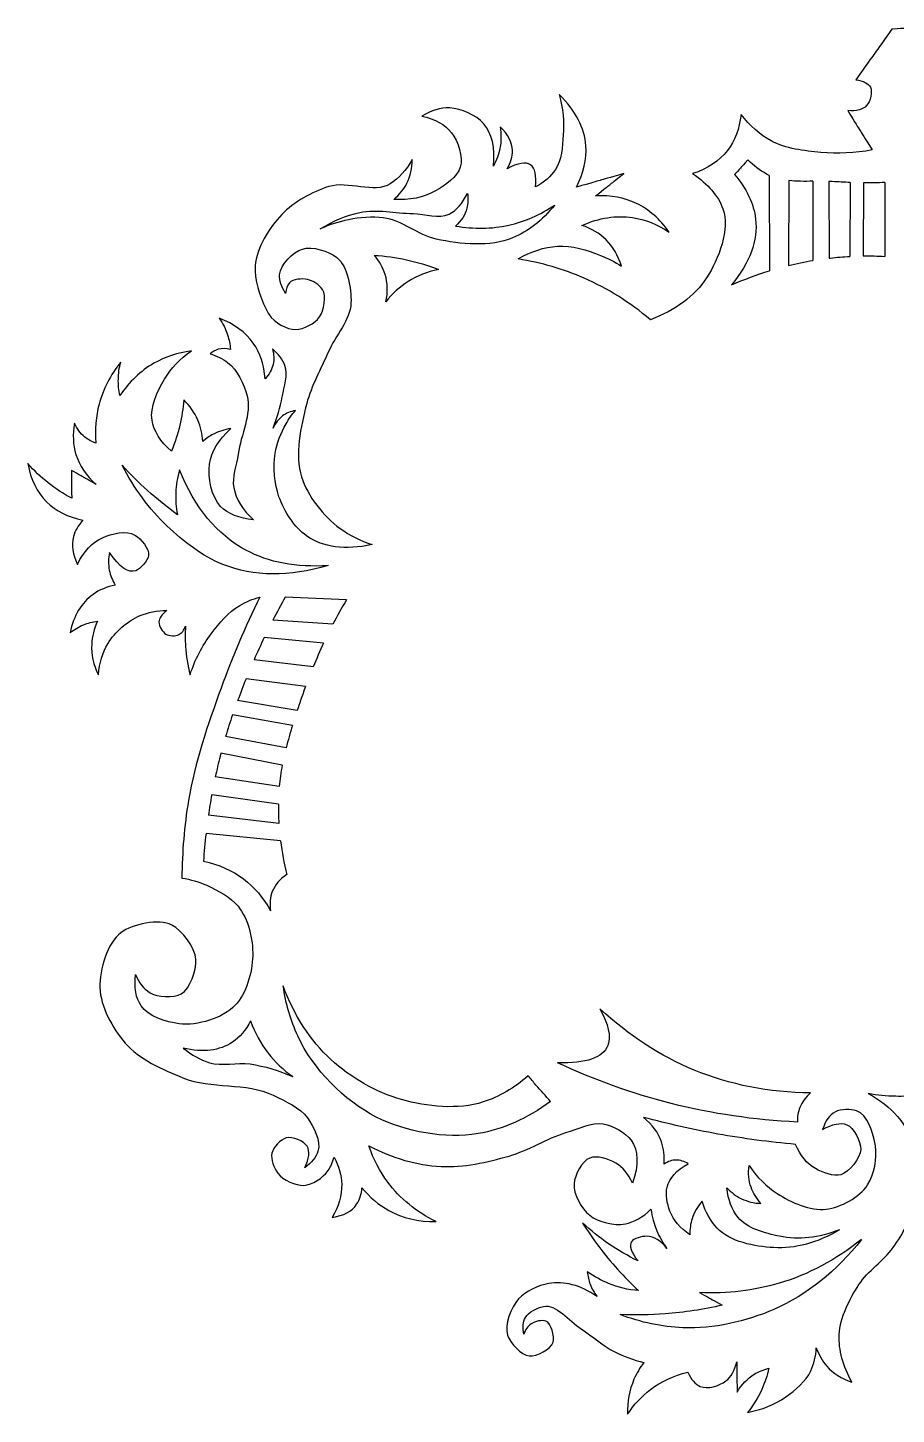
# Model space of a CAD drawing. Header units: millimetres. Extents: x 44 to 433, y -211 to 59.
# Drawn here: x 251.1 to 339.8, y -85.7 to 55.8 of the extents above; entities that cross this region are included whole.
import ezdxf

# ---------------------------------------------------------------- set-up
doc = ezdxf.new("R2010")
doc.units = ezdxf.units.MM
doc.linetypes.add('K5LT32770', pattern=[0])

msp = doc.modelspace()

# ---------------------------------------------------------------- linework, layer by layer
at = {"color": 30, "linetype": 'K5LT32770', "true_color": 0xff8000}
for p, q in [((326.84, 40.71), (326.86, 30.99)), ((328.82, 40.19), (328.8, 31.52)), ((331.28, 40.12), (331.28, 32.04)), ((332.92, 40.11), (332.94, 32.27)), ((335.11, 40), (335.07, 32.45)), ((336.47, 39.97), (336.43, 32.5)), ((338.64, 39.99), (338.64, 32.46)), ((283.67, -2.59), (277.42, -2.33)), ((282.29, -5.09), (276.15, -4.69)), ((281.34, -7.01), (275.28, -6.45)), ((280.28, -9.43), (274.24, -8.72)), ((279.49, -11.46), (273.42, -10.67)), ((278.65, -13.9), (272.56, -12.88)), ((278.16, -15.43), (272.04, -14.34)), ((277.51, -17.72), (271.33, -16.55)), ((277.11, -19.48), (270.86, -18.25)), ((276.81, -21.66), (270.28, -20.67)), ((276.72, -23.46), (269.91, -22.5)), ((276.77, -25.44), (269.57, -24.6)), ((276.94, -27.22), (269.33, -26.44))]:
    msp.add_line(p, q, dxfattribs=at)
for points in [[(339.36, 55.65), (336.9, 52.2), (338.13, 53.92), (335.66, 50.48)], [(341.93, 55.8), (340.22, 55.7), (341.08, 55.75), (339.36, 55.65)], [(334.84, 47.34), (336.51, 44.66), (335.67, 46), (337.34, 43.32)], [(324.66, 42.3), (323.75, 41.32), (324.2, 41.81), (323.3, 40.83)], [(311.98, 40.9), (308.76, 39.98), (310.37, 40.44), (307.15, 39.52)], [(309.11, 38.63), (311.02, 40.14), (310.07, 39.38), (311.98, 40.9)], [(331.28, 40.12), (330.45, 40.11), (329.62, 40.1), (328.82, 40.19)], [(338.64, 39.99), (337.92, 39.97), (337.19, 39.97), (336.47, 39.97)], [(328.8, 31.52), (329.62, 31.73), (330.45, 31.9), (331.28, 32.04)], [(336.43, 32.5), (337.16, 32.51), (337.9, 32.5), (338.64, 32.46)], [(322.98, 29.54), (324.26, 30.11), (325.56, 30.59), (326.86, 30.99)], [(258.13, 9.17), (256.44, 10.13), (257.28, 9.65), (255.59, 10.61)], [(255.59, 10.61), (255.61, 8.71), (255.6, 9.66), (255.62, 7.76)], [(277.42, -2.33), (276.98, -3.11), (276.56, -3.9), (276.15, -4.69)], [(283.67, -2.59), (283.19, -3.42), (282.73, -4.25), (282.29, -5.09)], [(275.28, -6.45), (274.92, -7.2), (274.57, -7.96), (274.24, -8.72)], [(281.34, -7.01), (280.97, -7.81), (280.61, -8.62), (280.28, -9.43)], [(273.42, -10.67), (273.12, -11.4), (272.84, -12.14), (272.56, -12.88)], [(272.04, -14.34), (271.79, -15.07), (271.56, -15.81), (271.33, -16.55)], [(278.16, -15.43), (277.92, -16.19), (277.7, -16.96), (277.51, -17.72)], [(277.11, -19.48), (276.98, -20.2), (276.87, -20.93), (276.81, -21.66)], [(269.91, -22.5), (269.79, -23.19), (269.67, -23.9), (269.57, -24.6)], [(276.72, -23.46), (276.72, -24.11), (276.73, -24.77), (276.77, -25.44)], [(269.33, -26.44), (269.22, -27.38), (269.14, -28.33), (269.07, -29.28)], [(276.94, -27.22), (277.08, -28.36), (277.29, -29.5), (277.58, -30.65)], [(319.72, -73.32), (321.27, -74.17), (320.5, -73.75), (322.04, -74.6)], [(323.51, -80.4), (323.54, -82.45), (323.53, -81.42), (323.55, -83.47)]]:
    msp.add_open_spline(points, degree=3, dxfattribs=at)
for points, knots in [([(335.66, 50.48), (336.45, 50.37), (336.94, 50.12), (337.16, 49.73), (337.4, 49.28), (337.14, 48.24), (336.77, 47.84), (336.38, 47.43), (335.74, 47.26), (334.84, 47.34)], [0, 0, 0, 0, 1, 1, 1, 2, 2, 2, 3, 3, 3, 3]), ([(305.4, 48.97), (305.78, 47.57), (305.91, 46.19), (305.81, 44.83), (305.72, 43.64), (305.64, 42.26), (305, 41.31), (304.53, 40.6), (303.86, 40.01), (302.98, 39.54)], [0, 0, 0, 0, 1, 1, 1, 2, 2, 2, 3, 3, 3, 3]), ([(307.15, 39.52), (307.89, 40.98), (308.21, 42.38), (308.11, 43.73), (307.98, 45.57), (307.08, 47.32), (305.4, 48.97)], [0, 0, 0, 0, 1, 1, 1, 2, 2, 2, 2]), ([(291.36, 46.78), (292.72, 46.49), (293.74, 45.92), (294.39, 45.08), (295.08, 44.21), (295.59, 42.57), (295.29, 41.56), (295, 40.6), (293.74, 39.69), (292.76, 39.14), (291.55, 38.45), (290.12, 38.16), (288.49, 38.27)], [0, 0, 0, 0, 1, 1, 1, 2, 2, 2, 3, 3, 3, 4, 4, 4, 4]), ([(298.67, 41.67), (298.88, 43.56), (298.54, 45.01), (297.66, 46.01), (296.9, 46.87), (295.39, 47.57), (294.21, 47.61), (293.28, 47.64), (292.33, 47.36), (291.36, 46.78)], [0, 0, 0, 0, 1, 1, 1, 2, 2, 2, 3, 3, 3, 3]), ([(323.95, 46.95), (323.79, 45.47), (323.33, 44.24), (322.56, 43.25), (321.73, 42.18), (320.54, 41.4), (319, 40.9)], [0, 0, 0, 0, 1, 1, 1, 2, 2, 2, 2]), ([(337.34, 43.32), (335.57, 43), (333.82, 42.91), (332.1, 43.07), (330.39, 43.23), (328.52, 43.44), (327.04, 44.24), (325.88, 44.89), (324.85, 45.79), (323.95, 46.95)], [0, 0, 0, 0, 1, 1, 1, 2, 2, 2, 3, 3, 3, 3]), ([(299.36, 45.68), (299.48, 44.93), (299.47, 44.21), (299.34, 43.5), (299.22, 42.87), (299, 42.26), (298.67, 41.67)], [0, 0, 0, 0, 1, 1, 1, 2, 2, 2, 2]), ([(300.06, 41.38), (300.45, 42.03), (300.63, 42.65), (300.61, 43.26), (300.59, 44.11), (300.17, 44.92), (299.36, 45.68)], [0, 0, 0, 0, 1, 1, 1, 2, 2, 2, 2]), ([(290.39, 42.35), (289.77, 41.25), (289.02, 40.42), (288.14, 39.86), (286.5, 38.82), (283.81, 40.19), (281.87, 39.58), (280.15, 39.04), (278.3, 38.02), (277.07, 36.73), (275.76, 35.37), (274.48, 33.33), (274.36, 31.49), (274.26, 30.08), (274.79, 28.43), (275.46, 27.08), (275.55, 26.9), (275.64, 26.71), (275.75, 26.54), (276.31, 25.68), (277.57, 24.97), (278.5, 25), (279.3, 25.01), (280.46, 25.61), (280.92, 26.27), (281.39, 26.95), (281.65, 28.4), (281.21, 29.08), (280.93, 29.53), (280.24, 29.98), (279.68, 30.1), (279.12, 30.21), (278.21, 30.15), (277.84, 29.74), (277.62, 29.49), (277.49, 29.13), (277.45, 28.67)], [0, 0, 0, 0, 1, 1, 1, 2, 2, 2, 3, 3, 3, 4, 4, 4, 5, 5, 5, 6, 6, 6, 7, 7, 7, 8, 8, 8, 9, 9, 9, 10, 10, 10, 11, 11, 11, 12, 12, 12, 12]), ([(288.49, 38.27), (289.08, 38.75), (289.53, 39.31), (289.84, 39.93), (290.21, 40.65), (290.39, 41.46), (290.39, 42.35)], [0, 0, 0, 0, 1, 1, 1, 2, 2, 2, 2]), ([(302.98, 39.54), (303.09, 40.72), (302.92, 41.47), (302.46, 41.79), (301.98, 42.13), (301.18, 42), (300.06, 41.38)], [0, 0, 0, 0, 1, 1, 1, 2, 2, 2, 2]), ([(326.84, 40.71), (326.74, 40.76), (326.65, 40.81), (326.55, 40.86), (325.88, 41.24), (325.25, 41.72), (324.66, 42.3)], [0, 0, 0, 0, 1, 1, 1, 2, 2, 2, 2]), ([(319, 40.9), (320.59, 39.84), (321.62, 38.64), (322.1, 37.31), (322.84, 35.28), (321.68, 32.16), (320.43, 30.26), (319.19, 28.39), (317.28, 26.97), (314.7, 25.99)], [0, 0, 0, 0, 1, 1, 1, 2, 2, 2, 3, 3, 3, 3]), ([(323.3, 40.83), (324.54, 39.34), (325.25, 37.82), (325.44, 36.27), (325.69, 34.08), (324.87, 31.84), (322.98, 29.54)], [0, 0, 0, 0, 1, 1, 1, 2, 2, 2, 2]), ([(335.11, 40), (334.49, 40.02), (333.88, 40.05), (333.27, 40.09), (333.15, 40.1), (333.04, 40.1), (332.92, 40.11)], [0, 0, 0, 0, 1, 1, 1, 2, 2, 2, 2]), ([(281, 35.26), (282.29, 36.08), (283.63, 36.64), (285.02, 36.94), (286.76, 37.31), (288.65, 36.86), (290.47, 36.83), (291.69, 36.81), (293.15, 36.25), (294.14, 36.76), (294.91, 37.15), (295.54, 37.86), (296.02, 38.89)], [0, 0, 0, 0, 1, 1, 1, 2, 2, 2, 3, 3, 3, 4, 4, 4, 4]), ([(296.02, 38.89), (296.1, 38.35), (296.08, 37.84), (295.95, 37.36), (295.78, 36.69), (295.4, 36.09), (294.81, 35.55)], [0, 0, 0, 0, 1, 1, 1, 2, 2, 2, 2]), ([(316.6, 34.94), (315.67, 36.27), (314.56, 37.24), (313.28, 37.86), (312.05, 38.45), (310.66, 38.7), (309.11, 38.63)], [0, 0, 0, 0, 1, 1, 1, 2, 2, 2, 2]), ([(304.93, 37.69), (303.66, 36.13), (302.22, 35.01), (300.63, 34.34), (298.36, 33.39), (295.33, 33.68), (292.84, 34.22), (290.98, 34.62), (289.32, 36.19), (287.43, 36.39), (286.28, 36.52), (285.04, 36.42), (283.89, 36.2), (282.9, 36), (281.94, 35.69), (281, 35.26)], [0, 0, 0, 0, 1, 1, 1, 2, 2, 2, 3, 3, 3, 4, 4, 4, 5, 5, 5, 5]), ([(294.81, 35.55), (296.69, 35.23), (298.5, 35.26), (300.23, 35.64), (301.86, 36.01), (303.43, 36.69), (304.93, 37.69)], [0, 0, 0, 0, 1, 1, 1, 2, 2, 2, 2]), ([(307.7, 35.62), (309.48, 36.4), (311.21, 36.66), (312.87, 36.41), (314.15, 36.22), (315.39, 35.73), (316.6, 34.94)], [0, 0, 0, 0, 1, 1, 1, 2, 2, 2, 2]), ([(311.74, 31.47), (311.41, 32.55), (310.88, 33.44), (310.17, 34.15), (309.51, 34.8), (308.69, 35.29), (307.7, 35.62)], [0, 0, 0, 0, 1, 1, 1, 2, 2, 2, 2]), ([(277.45, 28.67), (277.02, 29.36), (276.82, 29.99), (276.85, 30.58), (276.9, 31.6), (278.22, 32.9), (279.17, 33.2), (280.15, 33.53), (281.88, 32.99), (282.7, 32.33), (283.8, 31.44), (284.19, 29.2), (284.13, 27.69), (284.06, 25.97), (282.55, 24.36), (281.81, 22.68), (281.05, 20.95), (280.09, 19.25), (279.61, 17.44), (278.99, 15.05), (278.37, 12.19), (279.08, 9.95), (279.71, 7.99), (281.29, 5.94), (283.02, 4.68), (283.98, 3.98), (285.07, 3.44), (286.29, 3.04)], [0, 0, 0, 0, 1, 1, 1, 2, 2, 2, 3, 3, 3, 4, 4, 4, 5, 5, 5, 6, 6, 6, 7, 7, 7, 8, 8, 8, 9, 9, 9, 9]), ([(287.69, 27.81), (287.91, 28.81), (287.88, 29.74), (287.62, 30.61), (287.4, 31.3), (287.03, 31.95), (286.5, 32.56)], [0, 0, 0, 0, 1, 1, 1, 2, 2, 2, 2]), ([(286.5, 32.56), (287.62, 32.5), (288.71, 32.35), (289.79, 32.11), (290.9, 31.87), (291.99, 31.54), (293.06, 31.12)], [0, 0, 0, 0, 1, 1, 1, 2, 2, 2, 2]), ([(301.19, 32.19), (302.52, 32.98), (303.86, 33.41), (305.23, 33.49), (306.67, 33.58), (308.24, 33.11), (309.62, 32.55), (310.35, 32.26), (311.06, 31.9), (311.74, 31.47)], [0, 0, 0, 0, 1, 1, 1, 2, 2, 2, 3, 3, 3, 3]), ([(314.7, 25.99), (312.6, 27.76), (310.35, 29.18), (307.94, 30.23), (305.82, 31.16), (303.57, 31.81), (301.19, 32.19)], [0, 0, 0, 0, 1, 1, 1, 2, 2, 2, 2]), ([(332.94, 32.27), (332.98, 32.28), (333.02, 32.28), (333.06, 32.29), (333.72, 32.36), (334.39, 32.42), (335.07, 32.45)], [0, 0, 0, 0, 1, 1, 1, 2, 2, 2, 2]), ([(293.06, 31.12), (291.92, 30.89), (290.89, 30.48), (289.97, 29.89), (289.11, 29.35), (288.35, 28.65), (287.69, 27.81)], [0, 0, 0, 0, 1, 1, 1, 2, 2, 2, 2]), ([(275.37, 19.94), (275.26, 21.38), (274.86, 22.6), (274.16, 23.6), (273.37, 24.72), (272.21, 25.57), (270.67, 26.14)], [0, 0, 0, 0, 1, 1, 1, 2, 2, 2, 2]), ([(270.67, 26.14), (271.05, 25.61), (271.34, 25.04), (271.53, 24.44), (271.69, 23.96), (271.79, 23.47), (271.83, 22.95)], [0, 0, 0, 0, 1, 1, 1, 2, 2, 2, 2]), ([(267.84, 22.81), (266.42, 22.62), (265.14, 22.19), (264, 21.54), (262.66, 20.76), (261.5, 19.67), (260.54, 18.26)], [0, 0, 0, 0, 1, 1, 1, 2, 2, 2, 2]), ([(265.8, 12.57), (264.67, 13.56), (264.01, 14.61), (263.82, 15.73), (263.59, 17.04), (264.36, 18.71), (265.1, 19.93), (265.76, 21.04), (266.67, 22), (267.84, 22.81)], [0, 0, 0, 0, 1, 1, 1, 2, 2, 2, 3, 3, 3, 3]), ([(271.83, 22.95), (271.38, 23.08), (270.97, 23.08), (270.58, 22.97), (270.28, 22.88), (270, 22.72), (269.74, 22.5)], [0, 0, 0, 0, 1, 1, 1, 2, 2, 2, 2]), ([(276.11, 23.02), (276.27, 22.46), (276.3, 21.92), (276.18, 21.42), (276.06, 20.89), (275.79, 20.4), (275.37, 19.94)], [0, 0, 0, 0, 1, 1, 1, 2, 2, 2, 2]), ([(276.17, 14.92), (276.6, 15.97), (276.92, 17.04), (277.12, 18.13), (277.31, 19.16), (277.73, 20.36), (277.39, 21.3), (277.16, 21.93), (276.73, 22.5), (276.11, 23.02)], [0, 0, 0, 0, 1, 1, 1, 2, 2, 2, 3, 3, 3, 3]), ([(260.62, 21.66), (259.56, 20.33), (258.82, 18.9), (258.42, 17.37), (258.08, 16.11), (257.97, 14.79), (258.09, 13.4)], [0, 0, 0, 0, 1, 1, 1, 2, 2, 2, 2]), ([(260.54, 18.26), (260.42, 18.81), (260.37, 19.36), (260.38, 19.91), (260.39, 20.49), (260.47, 21.08), (260.62, 21.66)], [0, 0, 0, 0, 1, 1, 1, 2, 2, 2, 2]), ([(269.74, 22.5), (270.43, 22.31), (271.03, 22.02), (271.54, 21.63), (272.55, 20.87), (273.2, 19.42), (273.52, 18.22), (274.01, 16.38), (272.88, 14.25), (272.61, 12.26), (272.45, 11.12), (271.96, 9.91), (272.16, 8.85), (272.39, 7.65), (273.07, 6.56), (274.19, 5.56)], [0, 0, 0, 0, 1, 1, 1, 2, 2, 2, 3, 3, 3, 4, 4, 4, 5, 5, 5, 5]), ([(267.05, 17.81), (266.99, 16.93), (266.86, 16.07), (266.66, 15.23), (266.45, 14.33), (266.16, 13.44), (265.8, 12.57)], [0, 0, 0, 0, 1, 1, 1, 2, 2, 2, 2]), ([(268.99, 13.56), (268.95, 14.34), (268.79, 15.07), (268.5, 15.75), (268.17, 16.5), (267.69, 17.19), (267.05, 17.81)], [0, 0, 0, 0, 1, 1, 1, 2, 2, 2, 2]), ([(286.29, 3.04), (283.52, 2.44), (281.29, 2.73), (279.6, 3.92), (278.38, 4.78), (277.31, 6.43), (276.78, 7.92), (276.31, 9.27), (276.14, 10.92), (276.38, 12.34), (276.56, 13.37), (276.97, 14.44), (277.51, 15.37), (277.78, 15.84), (278.1, 16.3), (278.46, 16.73)], [0, 0, 0, 0, 1, 1, 1, 2, 2, 2, 3, 3, 3, 4, 4, 4, 5, 5, 5, 5]), ([(278.46, 16.73), (277.95, 16.63), (277.52, 16.44), (277.15, 16.17), (276.74, 15.86), (276.41, 15.44), (276.17, 14.92)], [0, 0, 0, 0, 1, 1, 1, 2, 2, 2, 2]), ([(255.91, 15.42), (255.7, 14.27), (255.75, 13.22), (256.05, 12.24), (256.4, 11.11), (257.09, 10.08), (258.13, 9.17)], [0, 0, 0, 0, 1, 1, 1, 2, 2, 2, 2]), ([(258.09, 13.4), (257.65, 13.55), (257.27, 13.76), (256.94, 14.04), (256.5, 14.39), (256.16, 14.85), (255.91, 15.42)], [0, 0, 0, 0, 1, 1, 1, 2, 2, 2, 2]), ([(271.86, 14.88), (271.22, 14.78), (270.63, 14.59), (270.08, 14.3), (269.7, 14.1), (269.33, 13.85), (268.99, 13.56)], [0, 0, 0, 0, 1, 1, 1, 2, 2, 2, 2]), ([(274.19, 5.56), (272.7, 5.7), (271.58, 6.16), (270.82, 6.94), (269.9, 7.9), (269.48, 9.89), (269.69, 11.25), (269.88, 12.53), (270.61, 13.74), (271.86, 14.88)], [0, 0, 0, 0, 1, 1, 1, 2, 2, 2, 3, 3, 3, 3]), ([(255.62, 7.76), (254.77, 8.22), (253.97, 8.75), (253.22, 9.34), (252.48, 9.93), (251.78, 10.58), (251.13, 11.3)], [0, 0, 0, 0, 1, 1, 1, 2, 2, 2, 2]), ([(251.13, 11.3), (251.44, 9.66), (252.08, 8.36), (253.06, 7.39), (253.99, 6.47), (255.22, 5.85), (256.77, 5.54)], [0, 0, 0, 0, 1, 1, 1, 2, 2, 2, 2]), ([(266.41, 6.09), (265.35, 6.86), (264.33, 7.68), (263.36, 8.55), (262.45, 9.37), (261.59, 10.23), (260.77, 11.14)], [0, 0, 0, 0, 1, 1, 1, 2, 2, 2, 2]), ([(281.8, 0.9), (277.82, -0.28), (274.24, -0.24), (271.04, 1.02), (268.99, 1.82), (267.02, 3.37), (265.37, 4.93), (263.53, 6.68), (262, 8.75), (260.77, 11.14)], [0, 0, 0, 0, 1, 1, 1, 2, 2, 2, 3, 3, 3, 3]), ([(266.63, 10.68), (266.4, 9.9), (266.26, 9.11), (266.24, 8.32), (266.21, 7.58), (266.27, 6.84), (266.41, 6.09)], [0, 0, 0, 0, 1, 1, 1, 2, 2, 2, 2]), ([(281.8, 0.9), (278.55, 0.67), (275.74, 1.2), (273.38, 2.48), (270.45, 4.06), (268.19, 6.79), (266.63, 10.68)], [0, 0, 0, 0, 1, 1, 1, 2, 2, 2, 2]), ([(256.77, 5.54), (256.28, 5.01), (255.96, 4.45), (255.81, 3.86), (255.58, 2.98), (255.71, 2.04), (256.2, 1.02)], [0, 0, 0, 0, 1, 1, 1, 2, 2, 2, 2]), ([(256.2, 1.02), (256.85, 2.35), (257.69, 3.25), (258.75, 3.74), (259.69, 4.17), (261.25, 4.5), (262.08, 4.01), (262.7, 3.64), (263.56, 2.58), (263.47, 1.92), (263.39, 1.38), (262.63, 0.54), (262.15, 0.37), (261.37, 0.1), (260.48, 0.73), (259.48, 2.24)], [0, 0, 0, 0, 1, 1, 1, 2, 2, 2, 3, 3, 3, 4, 4, 4, 5, 5, 5, 5]), ([(259.48, 2.24), (259.35, 1.61), (259.34, 1.01), (259.46, 0.42), (259.56, -0.1), (259.77, -0.6), (260.07, -1.09)], [0, 0, 0, 0, 1, 1, 1, 2, 2, 2, 2]), ([(260.07, -1.09), (259.2, -1.27), (258.44, -1.59), (257.8, -2.05), (256.62, -2.89), (255.84, -4.2), (255.45, -5.97)], [0, 0, 0, 0, 1, 1, 1, 2, 2, 2, 2]), ([(274.83, -2.32), (273.33, -5.35), (272.02, -8.45), (270.87, -11.61), (269.52, -15.35), (268.18, -19.18), (267.54, -23.1), (267.11, -25.69), (266.89, -28.33), (266.87, -31)], [0, 0, 0, 0, 1, 1, 1, 2, 2, 2, 3, 3, 3, 3]), ([(267.7, -10.25), (268.21, -8.7), (268.93, -7.31), (269.86, -6.07), (270.67, -4.99), (271.61, -3.87), (272.77, -3.18), (273.4, -2.81), (274.08, -2.52), (274.83, -2.32)], [0, 0, 0, 0, 1, 1, 1, 2, 2, 2, 3, 3, 3, 3]), ([(258.34, -10.27), (258.44, -9.06), (258.76, -8), (259.31, -7.08), (260.02, -5.88), (261.3, -4.75), (262.61, -4.21), (263.43, -3.87), (264.34, -3.7), (265.33, -3.7)], [0, 0, 0, 0, 1, 1, 1, 2, 2, 2, 3, 3, 3, 3]), ([(265.33, -3.7), (264.81, -4.08), (264.54, -4.47), (264.52, -4.87), (264.51, -5.28), (264.88, -5.9), (265.24, -6.11), (265.58, -6.3), (266.21, -6.33), (266.56, -6.15), (266.85, -6), (267.08, -5.71), (267.24, -5.29)], [0, 0, 0, 0, 1, 1, 1, 2, 2, 2, 3, 3, 3, 4, 4, 4, 4]), ([(255.45, -5.97), (255.88, -5.63), (256.33, -5.36), (256.81, -5.16), (257.27, -4.98), (257.75, -4.85), (258.26, -4.79)], [0, 0, 0, 0, 1, 1, 1, 2, 2, 2, 2]), ([(258.26, -4.79), (257.9, -5.57), (257.7, -6.35), (257.66, -7.14), (257.61, -8.18), (257.83, -9.22), (258.34, -10.27)], [0, 0, 0, 0, 1, 1, 1, 2, 2, 2, 2]), ([(267.24, -5.29), (267.2, -5.98), (267.2, -6.66), (267.24, -7.35), (267.3, -8.32), (267.46, -9.29), (267.7, -10.25)], [0, 0, 0, 0, 1, 1, 1, 2, 2, 2, 2]), ([(279.49, -11.46), (279.32, -11.92), (279.15, -12.39), (278.99, -12.87), (278.88, -13.21), (278.76, -13.56), (278.65, -13.9)], [0, 0, 0, 0, 1, 1, 1, 2, 2, 2, 2]), ([(270.86, -18.25), (270.83, -18.36), (270.8, -18.47), (270.77, -18.58), (270.6, -19.27), (270.43, -19.97), (270.28, -20.67)], [0, 0, 0, 0, 1, 1, 1, 2, 2, 2, 2]), ([(269.07, -29.28), (270.63, -29.61), (271.99, -30.21), (273.15, -31.08), (274.26, -31.92), (275.18, -33), (275.92, -34.34)], [0, 0, 0, 0, 1, 1, 1, 2, 2, 2, 2]), ([(266.87, -31), (267.76, -31.15), (268.6, -31.4), (269.4, -31.74), (270.56, -32.25), (271.83, -32.95), (272.6, -33.88), (273.66, -35.15), (274.14, -37.26), (274.1, -38.94), (274.06, -40.64), (273.43, -42.84), (272.32, -43.99), (271.07, -45.29), (268.45, -46.12), (266.59, -45.88), (265.27, -45.71), (263.41, -45.12), (262.71, -44.06), (262.17, -43.26), (261.98, -42.19), (262.14, -40.86)], [0, 0, 0, 0, 1, 1, 1, 2, 2, 2, 3, 3, 3, 4, 4, 4, 5, 5, 5, 6, 6, 6, 7, 7, 7, 7]), ([(277.58, -30.65), (276.86, -31.13), (276.37, -31.7), (276.1, -32.37), (275.87, -32.96), (275.81, -33.61), (275.92, -34.34)], [0, 0, 0, 0, 1, 1, 1, 2, 2, 2, 2]), ([(262.14, -40.86), (262.49, -41.7), (262.96, -42.31), (263.56, -42.68), (264.4, -43.19), (266.02, -43.25), (266.8, -42.82), (267.71, -42.31), (268.37, -40.43), (268.3, -39.33), (268.21, -38.08), (266.93, -36.35), (265.84, -35.8), (264.51, -35.13), (261.85, -35.68), (260.64, -36.59), (259.26, -37.62), (258.46, -40.34), (258.5, -42.18), (258.55, -44.09), (259.78, -46.34), (261.07, -47.84), (262.5, -49.5), (264.89, -50.53), (266.98, -51.4), (269.83, -52.58), (273.45, -51.8), (276.2, -53.18), (277.43, -53.8), (278.93, -54.42), (279.69, -55.49), (280.34, -56.4), (281.08, -57.87), (280.76, -58.88), (280.56, -59.49), (280.11, -60.06), (279.41, -60.59)], [0, 0, 0, 0, 1, 1, 1, 2, 2, 2, 3, 3, 3, 4, 4, 4, 5, 5, 5, 6, 6, 6, 7, 7, 7, 8, 8, 8, 9, 9, 9, 10, 10, 10, 11, 11, 11, 12, 12, 12, 12]), ([(304.51, -53.8), (302.13, -55.56), (299.65, -56.66), (297.1, -57.09), (293.78, -57.65), (289.68, -56.9), (286.71, -55.4), (283.45, -53.76), (280.27, -50.52), (278.7, -47.12), (277.97, -45.56), (277.48, -43.85), (277.21, -42.02)], [0, 0, 0, 0, 1, 1, 1, 2, 2, 2, 3, 3, 3, 4, 4, 4, 4]), ([(302.23, -51.19), (300.79, -52.44), (299.26, -53.33), (297.63, -53.86), (295.08, -54.68), (291.89, -54.35), (289.29, -53.62), (286.71, -52.9), (284.05, -51.35), (282.08, -49.53), (279.95, -47.56), (278.33, -45.05), (277.21, -42.02)], [0, 0, 0, 0, 1, 1, 1, 2, 2, 2, 3, 3, 3, 4, 4, 4, 4]), ([(309.55, -44.34), (310.42, -45.93), (310.69, -47.17), (310.35, -48.08), (309.86, -49.36), (308.15, -49.95), (305.21, -49.86)], [0, 0, 0, 0, 1, 1, 1, 2, 2, 2, 2]), ([(331.06, -52.94), (326.8, -52.89), (322.83, -52.11), (319.16, -50.6), (315.69, -49.17), (312.49, -47.08), (309.55, -44.34)], [0, 0, 0, 0, 1, 1, 1, 2, 2, 2, 2]), ([(273.88, -45.59), (273.38, -46.53), (272.76, -47.25), (272.02, -47.75), (270.71, -48.64), (269.04, -48.84), (267.01, -48.37)], [0, 0, 0, 0, 1, 1, 1, 2, 2, 2, 2]), ([(273.88, -45.59), (274.32, -46.81), (274.92, -47.9), (275.68, -48.88), (276.38, -49.78), (277.22, -50.58), (278.2, -51.27)], [0, 0, 0, 0, 1, 1, 1, 2, 2, 2, 2]), ([(267.01, -48.37), (267.85, -49.06), (268.74, -49.56), (269.69, -49.85), (270.97, -50.26), (272.48, -49.77), (273.83, -49.98), (275.32, -50.21), (276.78, -50.64), (278.2, -51.27)], [0, 0, 0, 0, 1, 1, 1, 2, 2, 2, 3, 3, 3, 3]), ([(329.7, -55.91), (325.3, -55.7), (321, -55.07), (316.82, -54.01), (312.85, -53.01), (308.99, -51.62), (305.21, -49.86)], [0, 0, 0, 0, 1, 1, 1, 2, 2, 2, 2]), ([(304.51, -53.8), (304, -53.25), (303.5, -52.7), (303.01, -52.13), (302.75, -51.82), (302.49, -51.5), (302.23, -51.19)], [0, 0, 0, 0, 1, 1, 1, 2, 2, 2, 2]), ([(331.06, -52.94), (330.55, -53.38), (330.19, -53.87), (329.96, -54.43), (329.78, -54.88), (329.69, -55.37), (329.7, -55.91)], [0, 0, 0, 0, 1, 1, 1, 2, 2, 2, 2]), ([(341.93, -53.18), (341.2, -53.26), (340.47, -53.3), (339.74, -53.28), (338.8, -53.27), (337.86, -53.17), (336.93, -53)], [0, 0, 0, 0, 1, 1, 1, 2, 2, 2, 2]), ([(336.93, -53), (338.12, -53.62), (339.11, -54.41), (339.92, -55.35), (340.84, -56.43), (341.52, -57.73), (341.93, -59.23)], [0, 0, 0, 0, 1, 1, 1, 2, 2, 2, 2]), ([(324.77, -60.36), (325.59, -61.54), (326.55, -62.49), (327.65, -63.21), (329.07, -64.13), (331.05, -65.01), (332.63, -64.81), (334.12, -64.63), (336.06, -63.58), (336.88, -62.32), (337.55, -61.28), (337.86, -59.6), (337.68, -58.34), (337.49, -57.08), (336.86, -55.12), (335.75, -54.75), (335.16, -54.56), (334.16, -54.56), (333.58, -54.87), (332.99, -55.19), (332.56, -55.79), (332.28, -56.68)], [0, 0, 0, 0, 1, 1, 1, 2, 2, 2, 3, 3, 3, 4, 4, 4, 5, 5, 5, 6, 6, 6, 7, 7, 7, 7]), ([(285.96, -58.34), (288.38, -59.61), (290.84, -60.31), (293.33, -60.44), (295.61, -60.57), (298.04, -60.01), (300.27, -59.38), (302.27, -58.81), (304.08, -57.59), (306.08, -56.99), (307.32, -56.62), (308.7, -55.88), (309.89, -56.1), (310.89, -56.29), (312.18, -56.98), (312.74, -57.77), (313.48, -58.82), (313.52, -60.28), (312.88, -62.15)], [0, 0, 0, 0, 1, 1, 1, 2, 2, 2, 3, 3, 3, 4, 4, 4, 5, 5, 5, 6, 6, 6, 6]), ([(316.09, -60.2), (316.16, -59.38), (316.07, -58.62), (315.83, -57.92), (315.5, -56.98), (314.89, -56.15), (313.99, -55.43)], [0, 0, 0, 0, 1, 1, 1, 2, 2, 2, 2]), ([(329.52, -58.19), (326.86, -57.95), (324.22, -57.6), (321.59, -57.13), (319.04, -56.67), (316.51, -56.1), (313.99, -55.43)], [0, 0, 0, 0, 1, 1, 1, 2, 2, 2, 2]), ([(332.28, -56.68), (333.29, -56.1), (334.11, -55.93), (334.74, -56.18), (335.47, -56.46), (336.19, -57.9), (336.17, -58.7), (336.13, -59.61), (335.03, -61.03), (334.15, -61.28), (333.42, -61.48), (332.27, -61.09), (331.54, -60.66), (330.67, -60.15), (330, -59.33), (329.52, -58.19)], [0, 0, 0, 0, 1, 1, 1, 2, 2, 2, 3, 3, 3, 4, 4, 4, 5, 5, 5, 5]), ([(279.41, -60.59), (279.87, -59.62), (279.95, -58.89), (279.66, -58.38), (279.35, -57.85), (278.13, -57.37), (277.52, -57.52), (276.95, -57.67), (276.2, -58.49), (276.06, -59.09), (275.92, -59.69), (276.28, -60.6), (276.66, -61.12), (277.2, -61.84), (278.47, -62.42), (279.33, -62.37), (280.18, -62.32), (281.26, -61.62), (281.79, -60.87), (282.07, -60.48), (282.27, -60.01), (282.4, -59.48)], [0, 0, 0, 0, 1, 1, 1, 2, 2, 2, 3, 3, 3, 4, 4, 4, 5, 5, 5, 6, 6, 6, 7, 7, 7, 7]), ([(292.83, -66.07), (290.78, -65.06), (289.13, -63.72), (287.88, -62.05), (287.07, -60.95), (286.43, -59.72), (285.96, -58.34)], [0, 0, 0, 0, 1, 1, 1, 2, 2, 2, 2]), ([(312.88, -62.15), (312.46, -61.21), (311.89, -60.52), (311.16, -60.1), (310.43, -59.66), (309.19, -59.31), (308.5, -59.58), (307.72, -59.89), (306.98, -61.31), (306.91, -62.2), (306.81, -63.25), (307.65, -64.74), (308.5, -65.43), (309.37, -66.14), (310.99, -66.51), (312.14, -66.3), (313.05, -66.13), (313.93, -65.63), (314.75, -64.81)], [0, 0, 0, 0, 1, 1, 1, 2, 2, 2, 3, 3, 3, 4, 4, 4, 5, 5, 5, 6, 6, 6, 6]), ([(282.4, -59.48), (282.89, -60.41), (283.16, -61.33), (283.18, -62.26), (283.21, -63.39), (282.89, -64.52), (282.22, -65.64)], [0, 0, 0, 0, 1, 1, 1, 2, 2, 2, 2]), ([(318.56, -60.18), (318.15, -59.92), (317.75, -59.79), (317.34, -59.79), (316.92, -59.79), (316.5, -59.93), (316.09, -60.2)], [0, 0, 0, 0, 1, 1, 1, 2, 2, 2, 2]), ([(318.74, -67.41), (317.74, -66.74), (317.06, -65.93), (316.69, -64.99), (316.41, -64.26), (316.21, -63.27), (316.4, -62.55), (316.64, -61.61), (317.36, -60.82), (318.56, -60.18)], [0, 0, 0, 0, 1, 1, 1, 2, 2, 2, 3, 3, 3, 3]), ([(325.99, -64.22), (325.52, -63.71), (325.19, -63.15), (324.98, -62.56), (324.74, -61.88), (324.67, -61.15), (324.77, -60.36)], [0, 0, 0, 0, 1, 1, 1, 2, 2, 2, 2]), ([(282.22, -65.64), (283.39, -65.47), (284.22, -65.02), (284.71, -64.29), (285.02, -63.84), (285.2, -63.28), (285.25, -62.62)], [0, 0, 0, 0, 1, 1, 1, 2, 2, 2, 2]), ([(285.25, -62.62), (286.06, -63.6), (286.97, -64.37), (287.99, -64.93), (289.4, -65.71), (291.01, -66.09), (292.83, -66.07)], [0, 0, 0, 0, 1, 1, 1, 2, 2, 2, 2]), ([(334.01, -66.91), (331.87, -67.74), (329.83, -67.96), (327.89, -67.57), (326.42, -67.27), (324.55, -66.76), (323.65, -65.64), (323.02, -64.86), (322.64, -63.86), (322.51, -62.62)], [0, 0, 0, 0, 1, 1, 1, 2, 2, 2, 3, 3, 3, 3]), ([(322.51, -62.62), (322.95, -63.1), (323.45, -63.48), (324, -63.74), (324.6, -64.03), (325.26, -64.19), (325.99, -64.22)], [0, 0, 0, 0, 1, 1, 1, 2, 2, 2, 2]), ([(314.75, -64.81), (314.86, -65.58), (315.07, -66.32), (315.36, -67.01), (315.63, -67.64), (315.97, -68.23), (316.38, -68.8)], [0, 0, 0, 0, 1, 1, 1, 2, 2, 2, 2]), ([(319.98, -63.99), (319.5, -64.54), (319.15, -65.13), (318.95, -65.78), (318.79, -66.29), (318.72, -66.84), (318.74, -67.41)], [0, 0, 0, 0, 1, 1, 1, 2, 2, 2, 2]), ([(334.01, -66.91), (331.74, -68.25), (329.5, -68.85), (327.28, -68.73), (325.34, -68.62), (322.82, -68.14), (321.51, -66.74), (320.84, -66.02), (320.33, -65.1), (319.98, -63.99)], [0, 0, 0, 0, 1, 1, 1, 2, 2, 2, 3, 3, 3, 3]), ([(335.28, -82.45), (334.34, -80.81), (333.91, -79.2), (333.97, -77.61), (334.04, -75.87), (335.02, -74.02), (335.99, -72.5), (336.89, -71.08), (338.49, -70.11), (339.47, -68.73), (340.47, -67.33), (341.29, -65.79), (341.93, -64.13)], [0, 0, 0, 0, 1, 1, 1, 2, 2, 2, 3, 3, 3, 4, 4, 4, 4]), ([(313.44, -70.09), (312.39, -69.57), (311.38, -68.98), (310.43, -68.33), (309.5, -67.69), (308.62, -66.99), (307.78, -66.22)], [0, 0, 0, 0, 1, 1, 1, 2, 2, 2, 2]), ([(307.78, -66.22), (308.3, -67.04), (308.84, -67.83), (309.42, -68.6), (310.64, -70.21), (312, -71.72), (313.5, -73.12)], [0, 0, 0, 0, 1, 1, 1, 2, 2, 2, 2]), ([(336.25, -67.9), (333.68, -71.16), (330.7, -73.54), (327.31, -75.03), (324.5, -76.26), (321.11, -77.04), (318.02, -76.91), (315.88, -76.82), (313.74, -76.37), (311.61, -75.56)], [0, 0, 0, 0, 1, 1, 1, 2, 2, 2, 3, 3, 3, 3]), ([(316.38, -68.8), (315.75, -67.99), (315.07, -67.58), (314.34, -67.57), (313.83, -67.56), (312.97, -67.78), (312.76, -68.12), (312.5, -68.54), (312.72, -69.2), (313.44, -70.09)], [0, 0, 0, 0, 1, 1, 1, 2, 2, 2, 3, 3, 3, 3]), ([(336.25, -67.9), (333.63, -69.99), (330.83, -71.47), (327.84, -72.36), (325.28, -73.12), (322.57, -73.44), (319.72, -73.32)], [0, 0, 0, 0, 1, 1, 1, 2, 2, 2, 2]), ([(309.25, -73.71), (307.53, -72.55), (305.89, -72.11), (304.32, -72.39), (303.26, -72.59), (301.94, -73.17), (301.24, -73.97), (300.46, -74.85), (299.76, -76.61), (300.11, -77.65), (300.39, -78.48), (301.51, -79.71), (302.33, -79.78), (303.08, -79.85), (304.57, -79.08), (304.77, -78.39), (304.93, -77.82), (304.57, -76.42), (304.03, -76.22), (303.66, -76.09), (302.9, -76.24), (302.51, -76.52), (302.19, -76.75), (301.94, -77.09), (301.77, -77.56)], [0, 0, 0, 0, 1, 1, 1, 2, 2, 2, 3, 3, 3, 4, 4, 4, 5, 5, 5, 6, 6, 6, 7, 7, 7, 8, 8, 8, 8]), ([(313.5, -73.12), (312.42, -73.03), (311.39, -72.78), (310.43, -72.39), (309.67, -72.08), (308.95, -71.68), (308.26, -71.19)], [0, 0, 0, 0, 1, 1, 1, 2, 2, 2, 2]), ([(308.26, -71.19), (308.3, -71.64), (308.4, -72.07), (308.55, -72.47), (308.72, -72.91), (308.95, -73.32), (309.25, -73.71)], [0, 0, 0, 0, 1, 1, 1, 2, 2, 2, 2]), ([(301.77, -77.56), (301.64, -76.88), (301.69, -76.31), (301.94, -75.87), (302.24, -75.3), (303.16, -74.87), (303.77, -74.73), (305.05, -74.45), (306.38, -76.21), (307.64, -77.02), (308.81, -77.77), (309.83, -78.76), (311.06, -79.37), (312, -79.83), (312.99, -80.2), (314.03, -80.46)], [0, 0, 0, 0, 1, 1, 1, 2, 2, 2, 3, 3, 3, 4, 4, 4, 5, 5, 5, 5]), ([(322.04, -74.6), (320.11, -75.05), (318.16, -75.34), (316.2, -75.49), (314.68, -75.61), (313.15, -75.63), (311.61, -75.56)], [0, 0, 0, 0, 1, 1, 1, 2, 2, 2, 2]), ([(324.62, -85.55), (326.1, -85.28), (327.39, -84.75), (328.52, -83.97), (329.5, -83.28), (330.57, -82.38), (331.07, -81.31), (331.41, -80.6), (331.59, -79.82), (331.63, -78.96)], [0, 0, 0, 0, 1, 1, 1, 2, 2, 2, 3, 3, 3, 3]), ([(331.63, -78.96), (331.89, -79.67), (332.25, -80.29), (332.71, -80.82), (333.36, -81.56), (334.22, -82.1), (335.28, -82.45)], [0, 0, 0, 0, 1, 1, 1, 2, 2, 2, 2]), ([(314.03, -80.46), (313.62, -81), (313.28, -81.57), (313.02, -82.17), (312.55, -83.27), (312.33, -84.45), (312.36, -85.74)], [0, 0, 0, 0, 1, 1, 1, 2, 2, 2, 2]), ([(318.52, -81.45), (318.86, -82.19), (319.28, -82.67), (319.78, -82.89), (320.49, -83.21), (321.76, -82.84), (322.4, -82.34), (322.93, -81.92), (323.3, -81.27), (323.51, -80.4)], [0, 0, 0, 0, 1, 1, 1, 2, 2, 2, 3, 3, 3, 3]), ([(312.36, -85.74), (313.03, -84.74), (313.81, -83.9), (314.71, -83.22), (315.81, -82.39), (317.08, -81.8), (318.52, -81.45)], [0, 0, 0, 0, 1, 1, 1, 2, 2, 2, 2]), ([(323.55, -83.47), (324.02, -82.69), (324.6, -82.09), (325.3, -81.66), (325.75, -81.38), (326.25, -81.18), (326.79, -81.04)], [0, 0, 0, 0, 1, 1, 1, 2, 2, 2, 2]), ([(326.79, -81.04), (326.62, -81.79), (326.38, -82.51), (326.07, -83.2), (325.69, -84.03), (325.21, -84.82), (324.62, -85.55)], [0, 0, 0, 0, 1, 1, 1, 2, 2, 2, 2])]:
    msp.add_open_spline(points, degree=3, knots=knots, dxfattribs=at)

doc.saveas('drawing.dxf')
